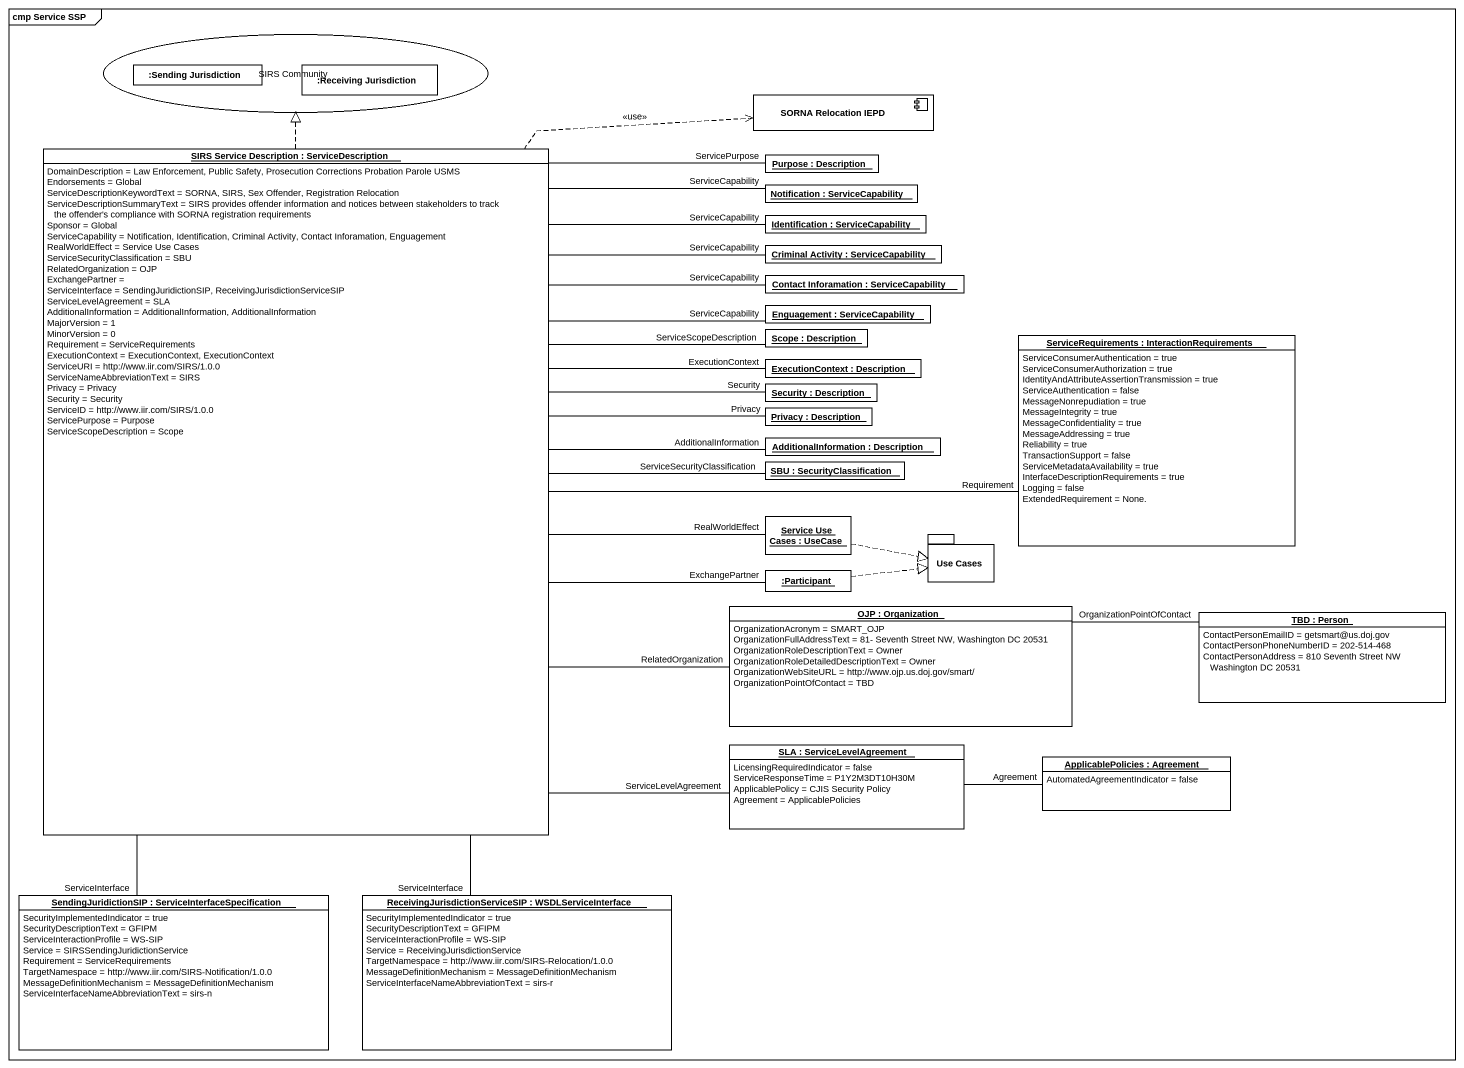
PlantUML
@startuml
mainframe cmp Service SSP
allowmixing
hide circle
hide empty members
usecase "SIRS Community" as SIRS_Community
rectangle ":Sending Jurisdiction" as Sending_Jurisdiction
rectangle ":Receiving Jurisdiction" as Receiving_Jurisdiction
component "SORNA Relocation IEPD" as SORNA_Relocation_IEPD
object "SIRS Service Description : ServiceDescription" as SIRS_Service_Description {
  DomainDescription = Law Enforcement, Public Safety, Prosecution Corrections Probation Parole USMS
  Endorsements = Global
  ServiceDescriptionKeywordText = SORNA, SIRS, Sex Offender, Registration Relocation
  ServiceDescriptionSummaryText = SIRS provides offender information and notices between stakeholders to track the offender's compliance with SORNA registration requirements
  Sponsor = Global
  ServiceCapability = Notification, Identification, Criminal Activity, Contact Inforamation, Enguagement
  RealWorldEffect = Service Use Cases
  ServiceSecurityClassification = SBU
  RelatedOrganization = OJP
  ExchangePartner =
  ServiceInterface = SendingJuridictionSIP, ReceivingJurisdictionServiceSIP
  ServiceLevelAgreement = SLA
  AdditionalInformation = AdditionalInformation, AdditionalInformation
  MajorVersion = 1
  MinorVersion = 0
  Requirement = ServiceRequirements
  ExecutionContext = ExecutionContext, ExecutionContext
  ServiceURI = http://www.iir.com/SIRS/1.0.0
  ServiceNameAbbreviationText = SIRS
  Privacy = Privacy
  Security = Security
  ServiceID = http://www.iir.com/SIRS/1.0.0
  ServicePurpose = Purpose
  ServiceScopeDescription = Scope
}
object "Purpose : Description" as Purpose
object "Identification : ServiceCapability" as Identification
object "Notification : ServiceCapability" as Notification
object "Criminal Activity : ServiceCapability" as Criminal_Activity
object "Contact Inforamation : ServiceCapability" as Contact_Inforamation
object "Scope : Description" as Scope
object "Enguagement : ServiceCapability" as Enguagement
object "ExecutionContext : Description" as ExecutionContext
object "ServiceRequirements : InteractionRequirements" as ServiceRequirements {
  ServiceConsumerAuthentication = true
  ServiceConsumerAuthorization = true
  IdentityAndAttributeAssertionTransmission = true
  ServiceAuthentication = false
  MessageNonrepudiation = true
  MessageIntegrity = true
  MessageConfidentiality = true
  MessageAddressing = true
  Reliability = true
  TransactionSupport = false
  ServiceMetadataAvailability = true
  InterfaceDescriptionRequirements = true
  Logging = false
  ExtendedRequirement = None.
}
object "Privacy : Description" as Privacy
object "Security : Description" as Security
object "AdditionalInformation : Description" as AdditionalInformation
object "SBU : SecurityClassification" as SBU
object "Service Use Cases : UseCase" as Service_Use_Cases
package "Use Cases" as Use_Cases {
}
object ":Participant" as Participant_
object "OJP : Organization" as OJP {
  OrganizationAcronym = SMART_OJP
  OrganizationFullAddressText = 81- Seventh Street NW, Washington DC 20531
  OrganizationRoleDescriptionText = Owner
  OrganizationRoleDetailedDescriptionText = Owner
  OrganizationWebSiteURL = http://www.ojp.us.doj.gov/smart/
  OrganizationPointOfContact = TBD
}
object "TBD : Person" as TBD {
  ContactPersonEmailID = getsmart@us.doj.gov
  ContactPersonPhoneNumberID = 202-514-468
  ContactPersonAddress = 810 Seventh Street NW Washington DC 20531
}
object "SLA : ServiceLevelAgreement" as SLA {
  LicensingRequiredIndicator = false
  ServiceResponseTime = P1Y2M3DT10H30M
  ApplicablePolicy = CJIS Security Policy
  Agreement = ApplicablePolicies
}
object "ApplicablePolicies : Agreement" as ApplicablePolicies {
  AutomatedAgreementIndicator = false
}
object "SendingJuridictionSIP : ServiceInterfaceSpecification" as SendingJuridictionSIP {
  SecurityImplementedIndicator = true
  SecurityDescriptionText = GFIPM
  ServiceInteractionProfile = WS-SIP
  Service = SIRSSendingJuridictionService
  Requirement = ServiceRequirements
  TargetNamespace = http://www.iir.com/SIRS-Notification/1.0.0
  MessageDefinitionMechanism = MessageDefinitionMechanism
  ServiceInterfaceNameAbbreviationText = sirs-n
}
object "ReceivingJurisdictionServiceSIP : WSDLServiceInterface" as ReceivingJurisdictionService {
  SecurityImplementedIndicator = true
  SecurityDescriptionText = GFIPM
  ServiceInteractionProfile = WS-SIP
  Service = ReceivingJurisdictionService
  TargetNamespace = http://www.iir.com/SIRS-Relocation/1.0.0
  MessageDefinitionMechanism = MessageDefinitionMechanism
  ServiceInterfaceNameAbbreviationText = sirs-r
}
Sending_Jurisdiction -right- Receiving_Jurisdiction
SIRS_Service_Description .up.|> SIRS_Community
SIRS_Service_Description .up.> SORNA_Relocation_IEPD : <<use>>
SIRS_Service_Description -right- Identification : ServiceCapability
SIRS_Service_Description -right- Notification : ServiceCapability
SIRS_Service_Description -right- Criminal_Activity : ServiceCapability
SIRS_Service_Description -right- Contact_Inforamation : ServiceCapability
SIRS_Service_Description -right- Enguagement : ServiceCapability
SIRS_Service_Description -right- Service_Use_Cases : RealWorldEffect
SIRS_Service_Description -right- Participant_ : ExchangePartner
SIRS_Service_Description -right- OJP : RelatedOrganization
SIRS_Service_Description -right- SLA : ServiceLevelAgreement
SIRS_Service_Description -- SendingJuridictionSIP : ServiceInterface
SIRS_Service_Description -- ReceivingJurisdictionService : ServiceInterface
Purpose -- SIRS_Service_Description : ServicePurpose
Scope -left- SIRS_Service_Description : ServiceScopeDescription
ExecutionContext -left- SIRS_Service_Description : ExecutionContext
ServiceRequirements -left- SIRS_Service_Description : Requirement
Privacy -left- SIRS_Service_Description : Privacy
Security -left- SIRS_Service_Description : Security
AdditionalInformation -left- SIRS_Service_Description : AdditionalInformation
SBU -left- SIRS_Service_Description : ServiceSecurityClassification
Service_Use_Cases .right.|> Use_Cases
Participant_ .right.|> Use_Cases
OJP -right- TBD : OrganizationPointOfContact
SLA -right- ApplicablePolicies : Agreement
@enduml
